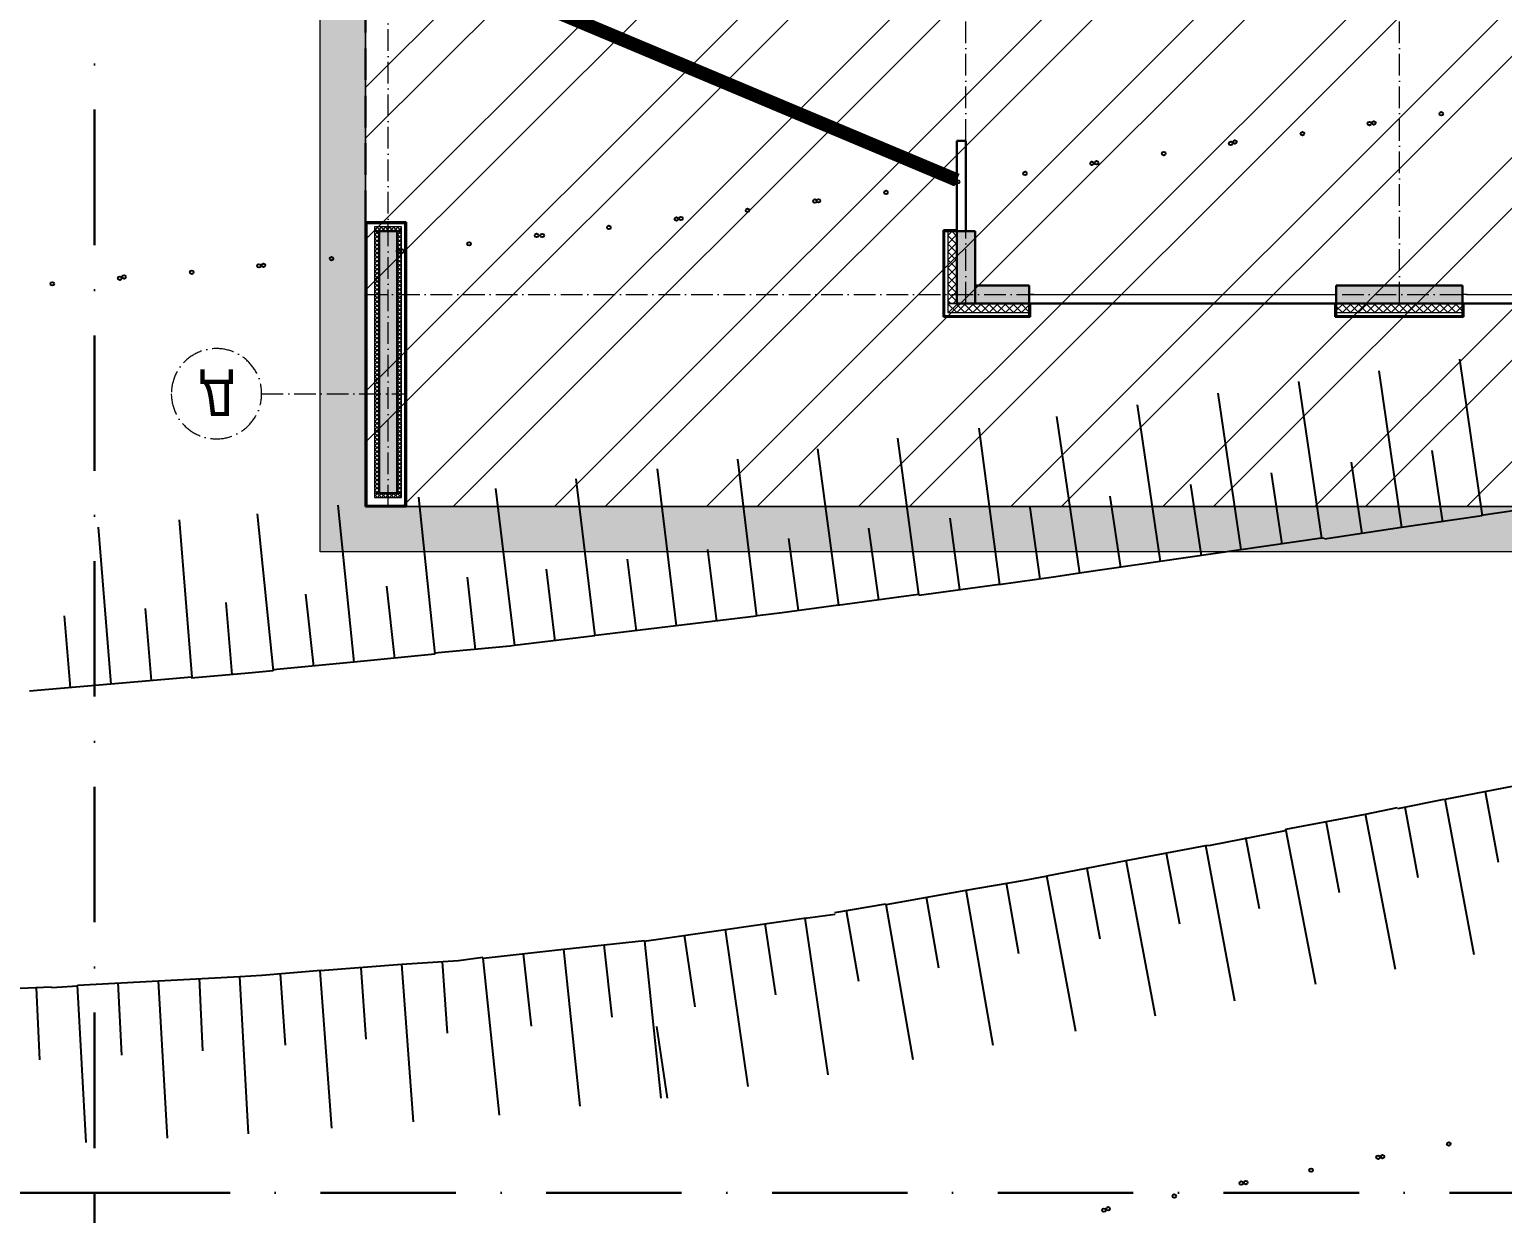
# Model space of a CAD drawing. Header units: millimetres. Extents: x 1353783 to 6492029790, y -7276956 to -512500.
# Drawn here: x 9965618 to 9968881, y -2828548 to -2825925 of the extents above; entities that cross this region are included whole.
import ezdxf

# ---------------------------------------------------------------- set-up
doc = ezdxf.new("R2010")
doc.units = ezdxf.units.MM
for name, pattern in [('( Dashed )', [0.75, 0.5, -0.25]), ('482 Границы районов', [5, 3, -1, 0, -1]), ('ACAD_ISO10W100', [18, 12, -3, 0, -3]), ('CONTI', [0]), ('осевая', [50.8, 31.75, -6.35, 6.35, -6.35])]:
    doc.linetypes.add(name, pattern=pattern)
doc.layers.get('0').update_dxf_attribs({"lineweight": 5})
for name, color, linetype, lineweight in [('!A-DIAFRAGM типовой', 142, 'Continuous', 0), ('7земля', 7, 'Continuous', 30), ('DIAFRAGM', 46, 'Continuous', 30), ('INSULATION', 81, 'Continuous', 5), ('Ар-окна', 5, 'Continuous', 9), ('ГП-Граница учасика ИЖС', 3, 'Continuous', 5), ('ГП-Тратуар', 3, 'Continuous', 5), ('оси', 231, 'осевая', 9)]:
    doc.layers.add(name, color=color, linetype=linetype, lineweight=lineweight)
for name, color, linetype in [('GOR_BUNKNOWN', 212, 'CONTI'), ('SIT_LРЕЛЬЕФ', 7, 'CONTI'), ('Заливка', 7, 'Continuous'), ('РЕЛЬЕФ', 7, 'CONTI')]:
    doc.layers.add(name, color=color, linetype=linetype)
doc.styles.add('GOST Common', font='', dxfattribs={"height": 3})
doc.styles.get('GOST Common').set_extended_font_data('GOST Common')

# ---------------------------------------------------------------- blocks, each defined once
blk = doc.blocks.new('амвамвам')
at = {"lineweight": 30, "ltscale": 100, "true_color": 0x939598}
h = blk.add_hatch(color=252, dxfattribs=at)
h.dxf.hatch_style = 1
h.paths.add_polyline_path([(9799280, -3525392), (9799280, -3524892), (9794930, -3524892), (9794930, -3525392)], flags=17)
h.paths.add_polyline_path([(9802080, -3525392), (9802080, -3524892), (9813530, -3524892), (9813530, -3539792), (9788030, -3539792), (9787530, -3539792), (9787530, -3522392), (9788030, -3522392), (9788030, -3539292), (9813030, -3539292), (9813030, -3525392)])
at = {"color": 251, "lineweight": 15, "ltscale": 100, "true_color": 0x636466}
blk.add_lwpolyline([(9802080, -3525392), (9802080, -3524892), (9813530, -3524892), (9813530, -3539792), (9788030, -3539792), (9787530, -3539792), (9787530, -3522392), (9788030, -3522392), (9788030, -3539292), (9813030, -3539292), (9813030, -3525392)], close=True, dxfattribs=at)
blk = doc.blocks.new('ТИП-3')
at = {"layer": '!A-DIAFRAGM типовой', "lineweight": 0, "ltscale": 100, "true_color": 0x000000}
h = blk.add_hatch(color=18, dxfattribs=at)
h.dxf.hatch_style = 1
h.paths.add_polyline_path([(10363114, -2871481), (10363314, -2871481), (10363314, -2868581), (10363114, -2868581)])
h = blk.add_hatch(color=18, dxfattribs=at)
h.dxf.hatch_style = 1
h.paths.add_polyline_path([(10369514, -2871481), (10369714, -2871481), (10369714, -2870681), (10369514, -2870681)])
h = blk.add_hatch(color=18, dxfattribs=at)
h.dxf.hatch_style = 1
h.paths.add_polyline_path([(10369714, -2870681), (10369714, -2870881), (10370314, -2870881), (10370314, -2870681)])
h = blk.add_hatch(color=18, dxfattribs=at)
h.dxf.hatch_style = 1
h.paths.add_polyline_path([(10373714, -2870681), (10373714, -2870881), (10375114, -2870881), (10375114, -2870681)])
at = {"layer": '7земля', "color": 18, "lineweight": 30, "ltscale": 100, "true_color": 0x000000}
for p, q in [((10362964, -2868431), (10363414, -2868431)), ((10362964, -2871581), (10362964, -2868431)), ((10362974, -2868441), (10363404, -2868441)), ((10362974, -2871571), (10362974, -2868441)), ((10363404, -2868441), (10363404, -2871571)), ((10363414, -2868431), (10363414, -2871581)), ((10370324, -2870531), (10369364, -2870531)), ((10369364, -2870531), (10369364, -2871491)), ((10370314, -2870541), (10369374, -2870541)), ((10369374, -2870541), (10369374, -2871481)), ((10370314, -2870681), (10370314, -2870541)), ((10370324, -2870681), (10370324, -2870531)), ((10375124, -2870531), (10373704, -2870531)), ((10373704, -2870531), (10373704, -2870681)), ((10375114, -2870541), (10373714, -2870541)), ((10373714, -2870541), (10373714, -2870681)), ((10375114, -2870681), (10375114, -2870541)), ((10375124, -2870681), (10375124, -2870531)), ((10370314, -2870681), (10370364, -2870681)), ((10373664, -2870681), (10370364, -2870681)), ((10373714, -2870681), (10373664, -2870681)), ((10375114, -2870681), (10375164, -2870681)), ((10377964, -2870681), (10375164, -2870681)), ((10369374, -2871481), (10369514, -2871481)), ((10369514, -2871531), (10369514, -2871481)), ((10369514, -2871481), (10369614, -2871481)), ((10369614, -2871481), (10369614, -2871531)), ((10363414, -2871581), (10362964, -2871581)), ((10363404, -2871571), (10362974, -2871571)), ((10369364, -2871491), (10369514, -2871491)), ((10369514, -2871531), (10369514, -2872431)), ((10369614, -2872431), (10369614, -2871531)), ((10369514, -2872431), (10369514, -2872481)), ((10369614, -2872481), (10369614, -2872431)), ((10369514, -2872481), (10369614, -2872481))]:
    blk.add_line(p, q, dxfattribs=at)
at = {"layer": '7земля', "color": 18, "linetype": '( Dashed )', "lineweight": 20, "ltscale": 700, "true_color": 0x000000}
blk.add_line((10363414, -2868431), (10387514, -2868431), dxfattribs=at)
at = {"layer": '7земля', "color": 18, "linetype": '( Dashed )', "lineweight": 30, "ltscale": 700, "true_color": 0x000000}
blk.add_line((10362964, -2871581), (10362964, -2874881), dxfattribs=at)
at = {"layer": 'DIAFRAGM', "color": 18, "ltscale": 0.5, "true_color": 0x000000}
for p, q in [((10363314, -2868581), (10363114, -2868581)), ((10363114, -2868581), (10363114, -2871481)), ((10363314, -2871481), (10363314, -2868581)), ((10369714, -2870681), (10369514, -2870681)), ((10369514, -2870681), (10369514, -2871481)), ((10369714, -2871481), (10369714, -2870681)), ((10369714, -2870681), (10369714, -2870881)), ((10370314, -2870681), (10369714, -2870681)), ((10370314, -2870881), (10370314, -2870681)), ((10373714, -2870681), (10373714, -2870881)), ((10375114, -2870681), (10373714, -2870681)), ((10375114, -2870881), (10375114, -2870681)), ((10369714, -2870881), (10370314, -2870881)), ((10373714, -2870881), (10375114, -2870881)), ((10363114, -2871481), (10363314, -2871481)), ((10369514, -2871481), (10369714, -2871481))]:
    blk.add_line(p, q, dxfattribs=at)
at = {"layer": 'INSULATION', "color": 18, "linetype": 'Continuous', "ltscale": 0.5, "true_color": 0x000000}
for p, q in [((10363064, -2868563), (10363096, -2868531)), ((10363064, -2868544), (10363101, -2868581)), ((10363091, -2868581), (10363141, -2868531)), ((10363096, -2868531), (10363146, -2868581)), ((10363136, -2868581), (10363186, -2868531)), ((10363141, -2868531), (10363191, -2868581)), ((10363181, -2868581), (10363231, -2868531)), ((10363186, -2868531), (10363236, -2868581)), ((10363226, -2868581), (10363276, -2868531)), ((10363231, -2868531), (10363281, -2868581)), ((10363271, -2868581), (10363321, -2868531)), ((10363276, -2868531), (10363326, -2868581)), ((10363316, -2868581), (10363364, -2868532)), ((10363321, -2868531), (10363364, -2868574)), ((10363101, -2868581), (10363064, -2868618)), ((10363064, -2868608), (10363114, -2868658)), ((10363114, -2868613), (10363064, -2868663)), ((10363064, -2868653), (10363114, -2868703)), ((10363114, -2868658), (10363064, -2868708)), ((10363064, -2868698), (10363114, -2868748)), ((10363114, -2868703), (10363064, -2868753)), ((10363082, -2868581), (10363114, -2868613)), ((10363351, -2868581), (10363314, -2868618)), ((10363314, -2868608), (10363364, -2868658)), ((10363364, -2868613), (10363314, -2868663)), ((10363314, -2868653), (10363364, -2868703)), ((10363364, -2868658), (10363314, -2868708)), ((10363314, -2868698), (10363364, -2868748)), ((10363364, -2868703), (10363314, -2868753)), ((10363332, -2868581), (10363364, -2868613)), ((10363361, -2868581), (10363364, -2868577)), ((10363064, -2868742), (10363114, -2868792)), ((10363114, -2868748), (10363064, -2868798)), ((10363064, -2868787), (10363114, -2868837)), ((10363114, -2868792), (10363064, -2868842)), ((10363064, -2868832), (10363114, -2868882)), ((10363114, -2868837), (10363064, -2868887)), ((10363314, -2868742), (10363364, -2868792)), ((10363364, -2868748), (10363314, -2868798)), ((10363314, -2868787), (10363364, -2868837)), ((10363364, -2868792), (10363314, -2868842)), ((10363314, -2868832), (10363364, -2868882)), ((10363364, -2868837), (10363314, -2868887)), ((10363064, -2868877), (10363114, -2868927)), ((10363114, -2868882), (10363064, -2868932)), ((10363064, -2868922), (10363114, -2868972)), ((10363114, -2868927), (10363064, -2868977)), ((10363064, -2868967), (10363114, -2869017)), ((10363114, -2868972), (10363064, -2869022)), ((10363064, -2869012), (10363114, -2869062)), ((10363114, -2869017), (10363064, -2869067)), ((10363314, -2868877), (10363364, -2868927)), ((10363364, -2868882), (10363314, -2868932)), ((10363314, -2868922), (10363364, -2868972)), ((10363364, -2868927), (10363314, -2868977)), ((10363314, -2868967), (10363364, -2869017)), ((10363364, -2868972), (10363314, -2869022)), ((10363314, -2869012), (10363364, -2869062)), ((10363364, -2869017), (10363314, -2869067)), ((10363064, -2869057), (10363114, -2869107)), ((10363114, -2869062), (10363064, -2869112)), ((10363064, -2869102), (10363114, -2869152)), ((10363114, -2869107), (10363064, -2869157)), ((10363064, -2869147), (10363114, -2869197)), ((10363114, -2869152), (10363064, -2869202)), ((10363064, -2869191), (10363114, -2869241)), ((10363114, -2869197), (10363064, -2869247)), ((10363314, -2869057), (10363364, -2869107)), ((10363364, -2869062), (10363314, -2869112)), ((10363314, -2869102), (10363364, -2869152)), ((10363364, -2869107), (10363314, -2869157)), ((10363314, -2869147), (10363364, -2869197)), ((10363364, -2869152), (10363314, -2869202)), ((10363314, -2869191), (10363364, -2869241)), ((10363364, -2869197), (10363314, -2869247)), ((10363064, -2869236), (10363114, -2869286)), ((10363114, -2869241), (10363064, -2869291)), ((10363064, -2869281), (10363114, -2869331)), ((10363114, -2869286), (10363064, -2869336)), ((10363064, -2869326), (10363114, -2869376)), ((10363114, -2869331), (10363064, -2869381)), ((10363314, -2869236), (10363364, -2869286)), ((10363364, -2869241), (10363314, -2869291)), ((10363314, -2869281), (10363364, -2869331)), ((10363364, -2869286), (10363314, -2869336)), ((10363314, -2869326), (10363364, -2869376)), ((10363364, -2869331), (10363314, -2869381)), ((10363064, -2869371), (10363114, -2869421)), ((10363114, -2869376), (10363064, -2869426)), ((10363064, -2869416), (10363114, -2869466)), ((10363114, -2869421), (10363064, -2869471)), ((10363064, -2869461), (10363114, -2869511)), ((10363114, -2869466), (10363064, -2869516)), ((10363064, -2869506), (10363114, -2869556)), ((10363114, -2869511), (10363064, -2869561)), ((10363314, -2869371), (10363364, -2869421)), ((10363364, -2869376), (10363314, -2869426)), ((10363314, -2869416), (10363364, -2869466)), ((10363364, -2869421), (10363314, -2869471)), ((10363314, -2869461), (10363364, -2869511)), ((10363364, -2869466), (10363314, -2869516)), ((10363314, -2869506), (10363364, -2869556)), ((10363364, -2869511), (10363314, -2869561)), ((10363064, -2869551), (10363114, -2869601)), ((10363114, -2869556), (10363064, -2869606)), ((10363064, -2869596), (10363114, -2869646)), ((10363114, -2869601), (10363064, -2869651)), ((10363064, -2869641), (10363114, -2869691)), ((10363114, -2869646), (10363064, -2869696)), ((10363064, -2869685), (10363114, -2869735)), ((10363314, -2869551), (10363364, -2869601)), ((10363364, -2869556), (10363314, -2869606)), ((10363314, -2869596), (10363364, -2869646)), ((10363364, -2869601), (10363314, -2869651)), ((10363314, -2869641), (10363364, -2869691)), ((10363364, -2869646), (10363314, -2869696)), ((10363314, -2869685), (10363364, -2869735)), ((10363114, -2869691), (10363064, -2869741)), ((10363064, -2869730), (10363114, -2869780)), ((10363114, -2869735), (10363064, -2869785)), ((10363064, -2869775), (10363114, -2869825)), ((10363114, -2869780), (10363064, -2869830)), ((10363064, -2869820), (10363114, -2869870)), ((10363114, -2869825), (10363064, -2869875)), ((10363364, -2869691), (10363314, -2869741)), ((10363314, -2869730), (10363364, -2869780)), ((10363364, -2869735), (10363314, -2869785)), ((10363314, -2869775), (10363364, -2869825)), ((10363364, -2869780), (10363314, -2869830)), ((10363314, -2869820), (10363364, -2869870)), ((10363364, -2869825), (10363314, -2869875)), ((10363064, -2869865), (10363114, -2869915)), ((10363114, -2869870), (10363064, -2869920)), ((10363064, -2869910), (10363114, -2869960)), ((10363114, -2869915), (10363064, -2869965)), ((10363064, -2869955), (10363114, -2870005)), ((10363114, -2869960), (10363064, -2870010)), ((10363064, -2870000), (10363114, -2870050)), ((10363114, -2870005), (10363064, -2870055)), ((10363314, -2869865), (10363364, -2869915)), ((10363364, -2869870), (10363314, -2869920)), ((10363314, -2869910), (10363364, -2869960)), ((10363364, -2869915), (10363314, -2869965)), ((10363314, -2869955), (10363364, -2870005)), ((10363364, -2869960), (10363314, -2870010)), ((10363314, -2870000), (10363364, -2870050)), ((10363364, -2870005), (10363314, -2870055)), ((10363064, -2870045), (10363114, -2870095)), ((10363114, -2870050), (10363064, -2870100)), ((10363064, -2870090), (10363114, -2870140)), ((10363114, -2870095), (10363064, -2870145)), ((10363064, -2870134), (10363114, -2870184)), ((10363114, -2870140), (10363064, -2870190)), ((10363314, -2870045), (10363364, -2870095)), ((10363364, -2870050), (10363314, -2870100)), ((10363314, -2870090), (10363364, -2870140)), ((10363364, -2870095), (10363314, -2870145)), ((10363314, -2870134), (10363364, -2870184)), ((10363364, -2870140), (10363314, -2870190)), ((10363064, -2870179), (10363114, -2870229)), ((10363114, -2870184), (10363064, -2870234)), ((10363064, -2870224), (10363114, -2870274)), ((10363114, -2870229), (10363064, -2870279)), ((10363064, -2870269), (10363114, -2870319)), ((10363114, -2870274), (10363064, -2870324)), ((10363064, -2870314), (10363114, -2870364)), ((10363114, -2870319), (10363064, -2870369)), ((10363314, -2870179), (10363364, -2870229)), ((10363364, -2870184), (10363314, -2870234)), ((10363314, -2870224), (10363364, -2870274)), ((10363364, -2870229), (10363314, -2870279)), ((10363314, -2870269), (10363364, -2870319)), ((10363364, -2870274), (10363314, -2870324)), ((10363314, -2870314), (10363364, -2870364)), ((10363364, -2870319), (10363314, -2870369)), ((10363064, -2870359), (10363114, -2870409)), ((10363114, -2870364), (10363064, -2870414)), ((10363064, -2870404), (10363114, -2870454)), ((10363114, -2870409), (10363064, -2870459)), ((10363064, -2870449), (10363114, -2870499)), ((10363114, -2870454), (10363064, -2870504)), ((10363064, -2870494), (10363114, -2870544)), ((10363114, -2870499), (10363064, -2870549)), ((10363314, -2870359), (10363364, -2870409)), ((10363364, -2870364), (10363314, -2870414)), ((10363314, -2870404), (10363364, -2870454)), ((10363364, -2870409), (10363314, -2870459)), ((10363314, -2870449), (10363364, -2870499)), ((10363364, -2870454), (10363314, -2870504)), ((10363314, -2870494), (10363364, -2870544)), ((10363364, -2870499), (10363314, -2870549)), ((10363064, -2870539), (10363114, -2870589)), ((10363114, -2870544), (10363064, -2870594)), ((10363064, -2870583), (10363114, -2870633)), ((10363114, -2870589), (10363064, -2870639)), ((10363064, -2870628), (10363114, -2870678)), ((10363114, -2870633), (10363064, -2870683)), ((10363314, -2870539), (10363364, -2870589)), ((10363364, -2870544), (10363314, -2870594)), ((10363314, -2870583), (10363364, -2870633)), ((10363364, -2870589), (10363314, -2870639)), ((10363314, -2870628), (10363364, -2870678)), ((10363364, -2870633), (10363314, -2870683)), ((10369414, -2870588), (10369422, -2870581)), ((10369414, -2870678), (10369511, -2870581)), ((10369414, -2870663), (10369432, -2870681)), ((10369422, -2870581), (10369522, -2870681)), ((10369501, -2870681), (10369601, -2870581)), ((10369511, -2870581), (10369611, -2870681)), ((10369591, -2870681), (10369691, -2870581)), ((10369601, -2870581), (10369701, -2870681)), ((10369681, -2870681), (10369781, -2870581)), ((10369691, -2870581), (10369791, -2870681)), ((10369771, -2870681), (10369871, -2870581)), ((10369781, -2870581), (10369881, -2870681)), ((10369860, -2870681), (10369960, -2870581)), ((10369871, -2870581), (10369971, -2870681)), ((10369950, -2870681), (10370050, -2870581)), ((10369960, -2870581), (10370060, -2870681)), ((10370040, -2870681), (10370140, -2870581)), ((10370050, -2870581), (10370150, -2870681)), ((10370130, -2870681), (10370230, -2870581)), ((10370140, -2870581), (10370240, -2870681)), ((10370220, -2870681), (10370314, -2870586)), ((10370230, -2870581), (10370314, -2870665)), ((10373714, -2870649), (10373783, -2870581)), ((10373714, -2870602), (10373793, -2870681)), ((10373773, -2870681), (10373873, -2870581)), ((10373783, -2870581), (10373883, -2870681)), ((10373862, -2870681), (10373962, -2870581)), ((10373873, -2870581), (10373973, -2870681)), ((10373952, -2870681), (10374052, -2870581)), ((10373962, -2870581), (10374062, -2870681)), ((10374042, -2870681), (10374142, -2870581)), ((10374052, -2870581), (10374152, -2870681)), ((10374132, -2870681), (10374232, -2870581)), ((10374142, -2870581), (10374242, -2870681)), ((10374222, -2870681), (10374322, -2870581)), ((10374232, -2870581), (10374332, -2870681)), ((10374311, -2870681), (10374411, -2870581)), ((10374322, -2870581), (10374422, -2870681)), ((10374401, -2870681), (10374501, -2870581)), ((10374411, -2870581), (10374511, -2870681)), ((10374491, -2870681), (10374591, -2870581)), ((10374501, -2870581), (10374601, -2870681)), ((10374581, -2870681), (10374681, -2870581)), ((10374591, -2870581), (10374691, -2870681)), ((10374671, -2870681), (10374771, -2870581)), ((10374681, -2870581), (10374781, -2870681)), ((10374760, -2870681), (10374860, -2870581)), ((10374771, -2870581), (10374871, -2870681)), ((10374850, -2870681), (10374950, -2870581)), ((10374860, -2870581), (10374960, -2870681)), ((10374940, -2870681), (10375040, -2870581)), ((10374950, -2870581), (10375050, -2870681)), ((10375030, -2870681), (10375114, -2870596)), ((10375040, -2870581), (10375114, -2870655)), ((10363064, -2870673), (10363114, -2870723)), ((10363114, -2870678), (10363064, -2870728)), ((10363064, -2870718), (10363114, -2870768)), ((10363114, -2870723), (10363064, -2870773)), ((10363064, -2870763), (10363114, -2870813)), ((10363114, -2870768), (10363064, -2870818)), ((10363064, -2870808), (10363114, -2870858)), ((10363114, -2870813), (10363064, -2870863)), ((10363314, -2870673), (10363364, -2870723)), ((10363364, -2870678), (10363314, -2870728)), ((10363314, -2870718), (10363364, -2870768)), ((10363364, -2870723), (10363314, -2870773)), ((10363314, -2870763), (10363364, -2870813)), ((10363364, -2870768), (10363314, -2870818)), ((10363314, -2870808), (10363364, -2870858)), ((10363364, -2870813), (10363314, -2870863)), ((10369414, -2870714), (10369448, -2870681)), ((10369414, -2870804), (10369514, -2870704)), ((10369514, -2870814), (10369414, -2870714)), ((10369414, -2870894), (10369514, -2870794)), ((10369514, -2870904), (10369414, -2870804)), ((10369514, -2870725), (10369471, -2870681)), ((10370309, -2870681), (10370314, -2870676)), ((10363064, -2870853), (10363114, -2870903)), ((10363114, -2870858), (10363064, -2870908)), ((10363064, -2870898), (10363114, -2870948)), ((10363114, -2870903), (10363064, -2870953)), ((10363064, -2870943), (10363114, -2870993)), ((10363114, -2870948), (10363064, -2870998)), ((10363064, -2870988), (10363114, -2871038)), ((10363114, -2870993), (10363064, -2871043)), ((10363314, -2870853), (10363364, -2870903)), ((10363364, -2870858), (10363314, -2870908)), ((10363314, -2870898), (10363364, -2870948)), ((10363364, -2870903), (10363314, -2870953)), ((10363314, -2870943), (10363364, -2870993)), ((10363364, -2870948), (10363314, -2870998)), ((10363314, -2870988), (10363364, -2871038)), ((10363364, -2870993), (10363314, -2871043)), ((10369414, -2870984), (10369514, -2870884)), ((10369514, -2870994), (10369414, -2870894)), ((10369414, -2871074), (10369514, -2870974)), ((10369514, -2871084), (10369414, -2870984)), ((10363064, -2871032), (10363114, -2871082)), ((10363114, -2871038), (10363064, -2871088)), ((10363064, -2871077), (10363114, -2871127)), ((10363114, -2871082), (10363064, -2871132)), ((10363064, -2871122), (10363114, -2871172)), ((10363114, -2871127), (10363064, -2871177)), ((10363314, -2871032), (10363364, -2871082)), ((10363364, -2871038), (10363314, -2871088)), ((10363314, -2871077), (10363364, -2871127)), ((10363364, -2871082), (10363314, -2871132)), ((10363314, -2871122), (10363364, -2871172)), ((10363364, -2871127), (10363314, -2871177)), ((10369414, -2871163), (10369514, -2871063)), ((10369514, -2871174), (10369414, -2871074)), ((10369414, -2871253), (10369514, -2871153)), ((10363064, -2871167), (10363114, -2871217)), ((10363114, -2871172), (10363064, -2871222)), ((10363064, -2871212), (10363114, -2871262)), ((10363114, -2871217), (10363064, -2871267)), ((10363064, -2871257), (10363114, -2871307)), ((10363114, -2871262), (10363064, -2871312)), ((10363064, -2871302), (10363114, -2871352)), ((10363114, -2871307), (10363064, -2871357)), ((10363314, -2871167), (10363364, -2871217)), ((10363364, -2871172), (10363314, -2871222)), ((10363314, -2871212), (10363364, -2871262)), ((10363364, -2871217), (10363314, -2871267)), ((10363314, -2871257), (10363364, -2871307)), ((10363364, -2871262), (10363314, -2871312)), ((10363314, -2871302), (10363364, -2871352)), ((10363364, -2871307), (10363314, -2871357)), ((10369514, -2871263), (10369414, -2871163)), ((10369414, -2871343), (10369514, -2871243)), ((10369514, -2871353), (10369414, -2871253)), ((10363064, -2871347), (10363114, -2871397)), ((10363114, -2871352), (10363064, -2871402)), ((10363064, -2871392), (10363114, -2871442)), ((10363114, -2871397), (10363064, -2871447)), ((10363064, -2871437), (10363109, -2871481)), ((10363064, -2871513), (10363096, -2871481)), ((10363114, -2871442), (10363075, -2871481)), ((10363091, -2871531), (10363141, -2871481)), ((10363096, -2871481), (10363146, -2871531)), ((10363136, -2871531), (10363186, -2871481)), ((10363141, -2871481), (10363191, -2871531)), ((10363181, -2871531), (10363231, -2871481)), ((10363186, -2871481), (10363236, -2871531)), ((10363226, -2871531), (10363276, -2871481)), ((10363231, -2871481), (10363281, -2871531)), ((10363271, -2871531), (10363321, -2871481)), ((10363276, -2871481), (10363326, -2871531)), ((10363314, -2871347), (10363364, -2871397)), ((10363364, -2871352), (10363314, -2871402)), ((10363314, -2871392), (10363364, -2871442)), ((10363364, -2871397), (10363314, -2871447)), ((10363314, -2871437), (10363359, -2871481)), ((10363316, -2871531), (10363364, -2871482)), ((10363321, -2871481), (10363364, -2871524)), ((10363364, -2871442), (10363325, -2871481)), ((10369414, -2871433), (10369514, -2871333)), ((10369514, -2871443), (10369414, -2871343)), ((10369462, -2871481), (10369414, -2871433)), ((10369456, -2871481), (10369514, -2871423)), ((10363064, -2871494), (10363101, -2871531)), ((10363361, -2871531), (10363364, -2871527))]:
    blk.add_line(p, q, dxfattribs=at)
at = {"layer": 'INSULATION', "color": 18, "ltscale": 0.5, "true_color": 0x000000}
for p, q in [((10363064, -2868581), (10363064, -2868531)), ((10363064, -2868531), (10363364, -2868531)), ((10363364, -2868531), (10363364, -2868581)), ((10363064, -2871481), (10363064, -2868581)), ((10363064, -2868581), (10363114, -2868581)), ((10363364, -2868581), (10363064, -2868581)), ((10363114, -2868581), (10363114, -2871481)), ((10363314, -2871481), (10363314, -2868581)), ((10363314, -2868581), (10363364, -2868581)), ((10363364, -2868581), (10363364, -2871481)), ((10369414, -2870681), (10369414, -2870581)), ((10369414, -2870581), (10370314, -2870581)), ((10370314, -2870581), (10370314, -2870681)), ((10373714, -2870681), (10373714, -2870581)), ((10373714, -2870581), (10375114, -2870581)), ((10375114, -2870581), (10375114, -2870681)), ((10369414, -2870681), (10369514, -2870681)), ((10369414, -2871481), (10369414, -2870681)), ((10370314, -2870681), (10369414, -2870681)), ((10369514, -2870681), (10369514, -2871481)), ((10375114, -2870681), (10373714, -2870681)), ((10363114, -2871481), (10363064, -2871481)), ((10363064, -2871531), (10363064, -2871481)), ((10363064, -2871481), (10363364, -2871481)), ((10363364, -2871481), (10363314, -2871481)), ((10363364, -2871481), (10363364, -2871531)), ((10369514, -2871481), (10369414, -2871481)), ((10363364, -2871531), (10363064, -2871531))]:
    blk.add_line(p, q, dxfattribs=at)
at = {"layer": 'Ар-окна', "color": 18, "lineweight": 5, "true_color": 0x000000}
for p, q in [((10370314, -2870781), (10370314, -2870681)), ((10370364, -2870781), (10370314, -2870781)), ((10370364, -2870781), (10373664, -2870781)), ((10373664, -2870781), (10373714, -2870781)), ((10373714, -2870781), (10373714, -2870681)), ((10375114, -2870781), (10375114, -2870681)), ((10375164, -2870781), (10375114, -2870781)), ((10375164, -2870781), (10377964, -2870781))]:
    blk.add_line(p, q, dxfattribs=at)
at = {"layer": 'оси', "color": 251, "linetype": 'ACAD_ISO10W100', "lineweight": 13, "ltscale": 20, "true_color": 0x636466}
for p, q in [((10363214, -2868431), (10363214, -2883281)), ((10361814, -2869681), (10363414, -2869681)), ((10362964, -2870781), (10379014, -2870781)), ((10369614, -2870681), (10369614, -2882331)), ((10374414, -2870681), (10374414, -2882331))]:
    blk.add_line(p, q, dxfattribs=at)
blk.add_circle((10361314, -2869681), 500, dxfattribs=at)
at = {"layer": 'оси', "color": 251, "linetype": 'ACAD_ISO10W100', "lineweight": 13, "ltscale": 20, "true_color": 0x636466, "insert": (10361320, -2869435), "char_height": 400, "width": 158.4, "attachment_point": 2, "line_spacing_factor": 1.016949, "style": 'GOST Common'}
blk.add_mtext('{\\fArial|b0|i0|c204|p34;Д}', dxfattribs=at)
blk = doc.blocks.new('оо')
at = {"layer": 'GOR_BUNKNOWN', "color": 9, "true_color": 0xc7c8ca, "const_width": 0.15}
blk.add_lwpolyline([(222776.723, -3431680.722), (222772.393, -3431677.012), (222770.623, -3431675.872), (222768.633, -3431674.612), (222766.463, -3431673.302)], dxfattribs=at)
at = {"layer": 'SIT_LРЕЛЬЕФ', "color": 9, "true_color": 0xc7c8ca}
for p, q in [((222766.493, -3431681.472), (222766.093, -3431683.172)), ((222767.373, -3431681.672), (222766.973, -3431683.372)), ((222768.213, -3431681.872), (222767.853, -3431683.582)), ((222769.093, -3431682.052), (222768.733, -3431683.762)), ((222765.833, -3431682.292), (222765.653, -3431683.072)), ((222769.973, -3431682.242), (222769.613, -3431683.952)), ((222770.813, -3431682.412), (222770.483, -3431684.132)), ((222766.713, -3431682.492), (222766.533, -3431683.272)), ((222771.693, -3431682.582), (222771.363, -3431684.302)), ((222767.583, -3431682.702), (222767.403, -3431683.482)), ((222772.583, -3431682.752), (222772.253, -3431684.472)), ((222766.093, -3431683.172), (222765.213, -3431682.972)), ((222768.453, -3431682.882), (222768.293, -3431683.672)), ((222773.463, -3431682.922), (222773.133, -3431684.642)), ((222769.333, -3431683.072), (222769.173, -3431683.862)), ((222774.343, -3431683.082), (222774.033, -3431684.802)), ((222766.973, -3431683.372), (222766.093, -3431683.172)), ((222770.213, -3431683.252), (222770.053, -3431684.042)), ((222775.223, -3431683.242), (222774.913, -3431684.962)), ((222767.583, -3431683.522), (222766.963, -3431683.382)), ((222771.073, -3431683.432), (222770.923, -3431684.222)), ((222776.113, -3431683.412), (222775.803, -3431685.132)), ((222767.853, -3431683.582), (222767.583, -3431683.522)), ((222768.733, -3431683.762), (222767.853, -3431683.572)), ((222771.963, -3431683.602), (222771.813, -3431684.392)), ((222776.973, -3431683.552), (222776.683, -3431685.282)), ((222769.613, -3431683.952), (222768.733, -3431683.762)), ((222772.843, -3431683.772), (222772.693, -3431684.562)), ((222777.863, -3431683.702), (222777.573, -3431685.432)), ((222770.433, -3431684.122), (222769.613, -3431683.942)), ((222773.733, -3431683.932), (222773.593, -3431684.722)), ((222778.753, -3431683.852), (222778.463, -3431685.582)), ((222774.613, -3431684.092), (222774.473, -3431684.882)), ((222779.643, -3431684.002), (222779.353, -3431685.732)), ((222770.483, -3431684.132), (222770.433, -3431684.122)), ((222771.363, -3431684.302), (222770.483, -3431684.132)), ((222775.503, -3431684.262), (222775.363, -3431685.052)), ((222780.523, -3431684.162), (222780.233, -3431685.892)), ((222772.253, -3431684.472), (222771.373, -3431684.302)), ((222776.383, -3431684.422), (222776.243, -3431685.212)), ((222781.413, -3431684.312), (222781.123, -3431686.042)), ((222773.133, -3431684.642), (222772.253, -3431684.472)), ((222777.263, -3431684.572), (222777.133, -3431685.362)), ((222773.413, -3431684.692), (222773.143, -3431684.642)), ((222774.033, -3431684.802), (222773.413, -3431684.692)), ((222778.153, -3431684.722), (222778.023, -3431685.512)), ((222774.913, -3431684.962), (222774.023, -3431684.802)), ((222779.043, -3431684.872), (222778.913, -3431685.662)), ((222775.803, -3431685.132), (222774.913, -3431684.972)), ((222779.923, -3431685.032), (222779.793, -3431685.822)), ((222776.423, -3431685.242), (222775.793, -3431685.132)), ((222776.683, -3431685.282), (222776.423, -3431685.242)), ((222780.813, -3431685.182), (222780.683, -3431685.972)), ((222777.573, -3431685.432), (222776.683, -3431685.282)), ((222778.463, -3431685.582), (222777.573, -3431685.432)), ((222779.353, -3431685.732), (222778.463, -3431685.582)), ((222779.383, -3431685.742), (222779.343, -3431685.732)), ((222780.233, -3431685.892), (222779.383, -3431685.752)), ((222781.123, -3431686.042), (222780.233, -3431685.892)), ((222763.853, -3431686.002), (222764.443, -3431686.162)), ((222782.003, -3431686.182), (222781.113, -3431686.032)), ((222764.073, -3431686.892), (222764.283, -3431686.122)), ((222764.283, -3431687.922), (222764.723, -3431686.232)), ((222764.443, -3431686.172), (222764.723, -3431686.242)), ((222764.723, -3431686.232), (222765.593, -3431686.462)), ((222764.953, -3431687.122), (222765.163, -3431686.342)), ((222765.153, -3431688.152), (222765.593, -3431686.462)), ((222765.593, -3431686.462), (222766.463, -3431686.692)), ((222765.823, -3431687.352), (222766.033, -3431686.572)), ((222766.023, -3431688.382), (222766.463, -3431686.692)), ((222766.463, -3431686.692), (222766.703, -3431686.752)), ((222766.703, -3431686.752), (222767.343, -3431686.902)), ((222766.713, -3431687.572), (222766.903, -3431686.802)), ((222766.923, -3431688.602), (222767.333, -3431686.902)), ((222767.333, -3431686.902), (222768.213, -3431687.112)), ((222767.583, -3431687.782), (222767.773, -3431687.012)), ((222767.803, -3431688.812), (222768.213, -3431687.112)), ((222768.213, -3431687.112), (222768.823, -3431687.262)), ((222768.463, -3431687.992), (222768.653, -3431687.222)), ((222768.733, -3431689.032), (222769.093, -3431687.322)), ((222768.823, -3431687.262), (222769.093, -3431687.312)), ((222769.093, -3431687.322), (222769.973, -3431687.502)), ((222769.373, -3431688.202), (222769.533, -3431687.412)), ((222769.613, -3431689.212), (222769.973, -3431687.502)), ((222769.973, -3431687.502), (222770.853, -3431687.682)), ((222770.253, -3431688.382), (222770.413, -3431687.592)), ((222770.493, -3431689.402), (222770.853, -3431687.692)), ((222770.853, -3431687.692), (222770.873, -3431687.692)), ((222770.873, -3431687.692), (222771.743, -3431687.842)), ((222771.163, -3431688.552), (222771.293, -3431687.762)), ((222771.453, -3431689.572), (222771.743, -3431687.842)), ((222771.743, -3431687.842), (222772.633, -3431687.992)), ((222772.053, -3431688.702), (222772.183, -3431687.912)), ((222772.333, -3431689.722), (222772.623, -3431687.992)), ((222772.623, -3431687.992), (222772.953, -3431688.052)), ((222772.953, -3431688.032), (222773.523, -3431688.112)), ((222772.973, -3431688.842), (222773.083, -3431688.052)), ((222773.283, -3431689.852), (222773.523, -3431688.122)), ((222773.523, -3431688.122), (222774.413, -3431688.242)), ((222773.863, -3431688.972), (222773.973, -3431688.182)), ((222774.173, -3431689.972), (222774.413, -3431688.242)), ((222774.413, -3431688.242), (222775.043, -3431688.332)), ((222774.753, -3431689.092), (222774.863, -3431688.302)), ((222775.043, -3431688.332), (222775.303, -3431688.362)), ((222775.093, -3431690.102), (222775.313, -3431688.362)), ((222775.313, -3431688.362), (222776.203, -3431688.472)), ((222775.663, -3431689.212), (222775.763, -3431688.422)), ((222775.983, -3431690.212), (222776.203, -3431688.472)), ((222776.203, -3431688.472), (222777.093, -3431688.582)), ((222770.563, -3431689.422), (222770.693, -3431688.632)), ((222776.553, -3431689.322), (222776.653, -3431688.532)), ((222776.873, -3431690.322), (222777.093, -3431688.582)), ((222777.093, -3431688.582), (222777.143, -3431688.592)), ((222777.143, -3431688.592), (222777.983, -3431688.692)), ((222777.443, -3431689.432), (222777.543, -3431688.632)), ((222777.783, -3431690.422), (222777.993, -3431688.682)), ((222777.993, -3431688.682), (222778.883, -3431688.792)), ((222778.343, -3431689.532), (222778.443, -3431688.732)), ((222778.673, -3431690.532), (222778.883, -3431688.792)), ((222778.883, -3431688.792), (222779.243, -3431688.832)), ((222779.243, -3431688.842), (222779.763, -3431688.902)), ((222779.223, -3431689.642), (222779.323, -3431688.852)), ((222779.553, -3431690.642), (222779.773, -3431688.902)), ((222779.773, -3431688.902), (222780.663, -3431689.012)), ((222780.123, -3431689.752), (222780.223, -3431688.962))]:
    blk.add_line(p, q, dxfattribs=at)
for centre in [(222766.833, -3431678.752), (222767.563, -3431678.922), (222767.613, -3431678.922), (222768.343, -3431679.102), (222769.073, -3431679.262), (222769.123, -3431679.272), (222769.863, -3431679.432), (222770.593, -3431679.582), (222770.633, -3431679.592), (222771.363, -3431679.742), (222772.103, -3431679.882), (222772.163, -3431679.902), (222772.893, -3431680.042), (222773.633, -3431680.182), (222773.683, -3431680.192), (222774.413, -3431680.332), (222775.153, -3431680.462), (222775.193, -3431680.472), (222775.933, -3431680.612), (222776.673, -3431680.742), (222776.723, -3431680.742), (222777.463, -3431680.882), (222778.203, -3431681.002), (222778.253, -3431681.012), (222778.993, -3431681.142), (222779.733, -3431681.262), (222779.783, -3431681.262), (222780.523, -3431681.402), (222781.263, -3431681.522), (222781.313, -3431681.532), (222782.053, -3431681.662), (222774.783, -3431692.082), (222774.833, -3431692.082), (222775.573, -3431692.172), (222776.323, -3431692.262), (222776.373, -3431692.272), (222777.103, -3431692.362), (222777.853, -3431692.452), (222777.903, -3431692.462), (222778.643, -3431692.552)]:
    blk.add_circle(centre, 0.02, dxfattribs=at)

msp = doc.modelspace()

# ---------------------------------------------------------------- hatches: boundary and pattern name
at = {"layer": 'Заливка', "lineweight": 5, "ltscale": 100, "true_color": 0xc7ffc7}
h = msp.add_hatch(dxfattribs=at)
h.set_pattern_fill('ANSI32', color=254, scale=25)
h.set_pattern_definition([(45, (298297.6, 0), (-168.379802, 168.379802), []), (45, (298409.85, 0), (-168.379802, 168.379802), [])])
h.paths.add_polyline_path([(9966362.4, -2824201.6), (9971362.4, -2824201.6), (9971362.4, -2826981.7), (9966362.4, -2826981.6)])

# ---------------------------------------------------------------- linework, layer by layer
at = {"layer": 'ГП-Граница учасика ИЖС', "color": 94, "linetype": '482 Границы районов', "lineweight": 30, "ltscale": 100}
for points in [[(9965162.4, -2823601.7), (9965762.4, -2823601.7), (9965762.4, -2828501.7), (9959562.4, -2828501.7), (9959562.4, -2823601.7), (9962352.4, -2823601.7)], [(9966362.4, -2823601.7), (9965762.4, -2823601.7), (9965762.4, -2828501.7), (9971962.4, -2828501.7), (9971962.4, -2823601.7), (9969172.4, -2823601.7)], [(9965162.4, -2832801.7), (9965762.4, -2832801.7), (9965762.4, -2828501.7), (9959562.4, -2828501.7), (9959562.4, -2832801.7), (9962312.4, -2832801.7)], [(9966362.4, -2832801.7), (9965762.4, -2832801.7), (9965762.4, -2828501.7), (9971962.4, -2828501.7), (9971962.4, -2832801.7), (9969212.4, -2832801.7)]]:
    msp.add_lwpolyline(points, dxfattribs=at)
at = {"layer": 'Заливка', "color": 254, "lineweight": 5, "ltscale": 100, "true_color": 0xc7ffc7}
msp.add_lwpolyline([(9966362.4, -2824201.6), (9971362.4, -2824201.6), (9971362.4, -2826981.7), (9966362.4, -2826981.7)], close=True, dxfattribs=at)

# ---------------------------------------------------------------- block references
at = {"color": 1, "lineweight": 30, "xscale": 0.1999999999999998, "yscale": 0.1999999999999998, "zscale": 0.1999999999999998, "rotation": 359.9999889757423}
msp.add_blockref('амвамвам', (8008756.4, -2119122.9), dxfattribs=at)
at = {"layer": 'ГП-Тратуар', "color": 3, "lineweight": 30, "xscale": -0.1999999999999998, "yscale": 0.2, "zscale": 0.2, "rotation": 179.9999889757423}
msp.add_blockref('ТИП-3', (7893769.4, -3400667.4), dxfattribs=at)
at = {"layer": 'РЕЛЬЕФ', "color": 240, "lineweight": 30, "true_color": 0xed1f24, "xscale": 200.0000000000001, "yscale": 200.0000000000001, "zscale": 200.0000000000001, "rotation": 17.80578495452471}
msp.add_blockref('оо', (-242329121, 637008728.1), dxfattribs=at)

doc.saveas('drawing.dxf')
